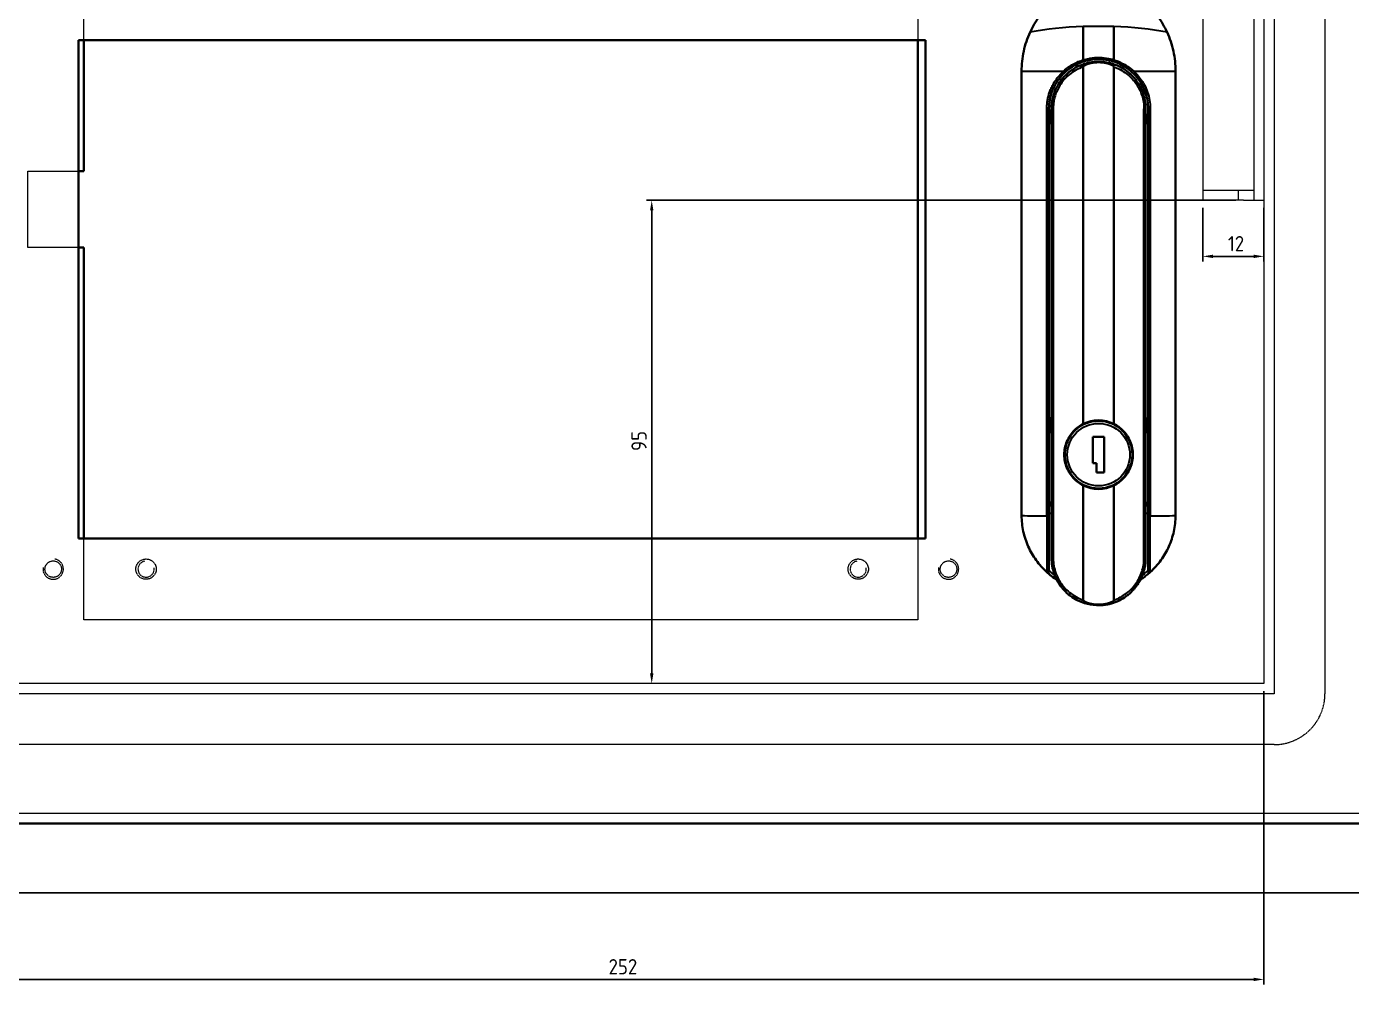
# Model space of a CAD drawing. Header units: millimetres. Extents: x 0 to 3567, y 0 to 2523.
# Drawn here: x 469 to 1250, y 1544 to 2109 of the extents above; entities that cross this region are included whole.
import ezdxf

# ---------------------------------------------------------------- set-up
doc = ezdxf.new("R2010")
doc.units = ezdxf.units.MM
doc.header["$LTSCALE"] = 3
doc.linetypes.add('DASHED', pattern=[0.2067, 0.1654, -0.0413])
for name, color, linetype, lineweight, true_color in [('가려진 것(ISO)', 2, 'DASHED', 18, 0xffff00), ('가시적인 것(ISO)', 3, 'Continuous', 40, 0x00ff00), ('가시적인 좁은 것(ISO)', 3, 'Continuous', 35, 0x00ff00), ('치수(ISO)', 2, 'Continuous', 25, 0xffff00)]:
    doc.layers.add(name, color=color, linetype=linetype, lineweight=lineweight, true_color=true_color)
doc.layers.add('끊기 선(JIS)', color=7, linetype='Continuous', lineweight=25)
doc.styles.add('치수 텍스트_PSTEK_POSCO', font='isocp.shx')
doc.dimstyles.new('치수_PSTEK_POSCO', dxfattribs={"dimscale": 3, "dimtxt": 3, "dimasz": 2, "dimexe": 1, "dimexo": 1.5, "dimgap": 1, "dimtad": 1, "dimrnd": 1e-08, "dimdsep": 46, "dimtxsty": '치수 텍스트_PSTEK_POSCO', "dimcen": 0.09, "dimdle": 10, "dimclrd": 7, "dimclre": 7, "dimclrt": 2, "dimadec": 1, "dimazin": 2, "dimtfac": 1, "dimtmove": 0, "dimatfit": 3, "dimfxl": 1, "dimtolj": 1, "dimlwd": -1, "dimlwe": -1, "dimarcsym": 0})

# ---------------------------------------------------------------- blocks, each defined once
blk = doc.blocks.new('*D42')
at = {"layer": 'Defpoints', "color": 0, "transparency": 16777216}
for p in [(442.69, 1721.41), (1198.69, 1721.41), (442.69, 1546.95)]:
    blk.add_point(p, dxfattribs=at)
at = {"layer": '치수(ISO)', "color": 7, "transparency": 16777216}
for p, q in [((442.69, 1716.91), (442.69, 1543.95)), ((1198.69, 1716.91), (1198.69, 1543.95)), ((1192.69, 1546.95), (448.69, 1546.95))]:
    blk.add_line(p, q, dxfattribs=at)
for points in [[(448.69, 1547.95), (448.69, 1545.95), (442.69, 1546.95)], [(1192.69, 1547.95), (1192.69, 1545.95), (1198.69, 1546.95)]]:
    blk.add_solid(points, dxfattribs=at)
at = {"layer": '치수(ISO)', "color": 2, "transparency": 16777216, "insert": (812.2, 1554.45), "char_height": 9, "attachment_point": 4, "style": '치수 텍스트_PSTEK_POSCO'}
blk.add_mtext('\\A1;252', dxfattribs=at)
blk = doc.blocks.new('*D46')
at = {"layer": 'Defpoints', "color": 0, "transparency": 16777216}
for p in [(837.66, 2006.41), (1186.69, 2006.41), (442.69, 1721.41)]:
    blk.add_point(p, dxfattribs=at)
at = {"layer": '치수(ISO)', "color": 7, "transparency": 16777216}
for p, q in [((1182.19, 2006.41), (834.66, 2006.41)), ((837.66, 1727.41), (837.66, 2000.41))]:
    blk.add_line(p, q, dxfattribs=at)
for points in [[(836.66, 2000.41), (838.66, 2000.41), (837.66, 2006.41)], [(836.66, 1727.41), (838.66, 1727.41), (837.66, 1721.41)]]:
    blk.add_solid(points, dxfattribs=at)
at = {"layer": '치수(ISO)', "color": 2, "transparency": 16777216, "insert": (830.16, 1858.59), "char_height": 9, "attachment_point": 4, "rotation": 90, "style": '치수 텍스트_PSTEK_POSCO'}
blk.add_mtext('\\A1;95', dxfattribs=at)
blk = doc.blocks.new('*D47')
at = {"layer": 'Defpoints', "color": 0, "transparency": 16777216}
for p in [(1162.69, 2006.41), (1198.69, 2006.41), (1198.69, 1973.36)]:
    blk.add_point(p, dxfattribs=at)
at = {"layer": '치수(ISO)', "color": 7, "transparency": 16777216}
for p, q in [((1162.69, 2001.91), (1162.69, 1970.36)), ((1198.69, 2001.91), (1198.69, 1970.36)), ((1168.69, 1973.36), (1192.69, 1973.36))]:
    blk.add_line(p, q, dxfattribs=at)
for points in [[(1168.69, 1974.36), (1168.69, 1972.36), (1162.69, 1973.36)], [(1192.69, 1974.36), (1192.69, 1972.36), (1198.69, 1973.36)]]:
    blk.add_solid(points, dxfattribs=at)
at = {"layer": '치수(ISO)', "color": 2, "transparency": 16777216, "insert": (1177.48, 1980.86), "char_height": 9, "attachment_point": 4, "style": '치수 텍스트_PSTEK_POSCO'}
blk.add_mtext('\\A1;12', dxfattribs=at)

msp = doc.modelspace()

# ---------------------------------------------------------------- linework, layer by layer
at = {"layer": '가려진 것(ISO)'}
for p, q in [((1204.6861, 2192.4146), (1204.6861, 1715.4146)), ((1234.6861, 2192.4146), (1234.6861, 1715.4146)), ((1162.6861, 2186.4146), (1162.6861, 2006.4146)), ((1192.6861, 2186.4146), (1192.6861, 2006.4146)), ((1198.6861, 2186.4146), (1198.6861, 1721.4146)), ((502.6861, 2100.9146), (502.6861, 2148.9146)), ((994.6861, 2148.9146), (994.6861, 2100.9146)), ((469.6861, 1978.5146), (469.6861, 2023.5146)), ((469.6861, 2023.5146), (499.6861, 2023.5146)), ((1162.6861, 2012.4146), (1183.6861, 2012.4146)), ((1183.6861, 2012.4146), (1192.6861, 2012.4146)), ((1183.6861, 2006.4146), (1183.6861, 2012.4146)), ((1186.6861, 2006.4146), (1162.6861, 2006.4146)), ((1186.6861, 2006.4146), (1198.6861, 2006.4146)), ((499.6861, 1978.5146), (469.6861, 1978.5146)), ((502.6861, 1758.9146), (502.6861, 1806.9146)), ((994.6861, 1806.9146), (994.6861, 1758.9146)), ((994.6861, 1758.9146), (502.6861, 1758.9146)), ((1198.6861, 1721.4146), (442.6861, 1721.4146)), ((1204.6861, 1715.4146), (436.6861, 1715.4146)), ((1204.6861, 1685.4146), (436.6861, 1685.4146)), ((361.6861, 1644.9146), (1279.6861, 1644.9146))]:
    msp.add_line(p, q, dxfattribs=at)
for centre, radius in [((484.6861, 1788.9146), 4.863), ((539.4361, 1788.9146), 6), ((959.4361, 1788.9146), 6), ((1012.6861, 1788.9146), 4.863)]:
    msp.add_circle(centre, radius, dxfattribs=at)
for centre, radius, start, end in [((484.6861, 1788.9146), 6, 170, 80), ((539.4361, 1788.9146), 4.746, 100, 10), ((959.4361, 1788.9146), 4.746, 100, 10), ((1012.6861, 1788.9146), 6, 170, 80), ((1204.6861, 1715.4146), 30, 270, 0)]:
    msp.add_arc(centre, radius, start, end, dxfattribs=at)
at = {"layer": '가시적인 것(ISO)'}
for p, q in [((1092.1861, 2089.2745), (1092.1861, 2108.9204)), ((1110.1861, 2089.2745), (1110.1861, 2108.9204)), ((499.6861, 1806.9146), (499.6861, 2100.9146)), ((499.6861, 2100.9146), (999.1861, 2100.9146)), ((502.6861, 2023.5146), (502.6861, 2100.9146)), ((994.6861, 2100.9146), (994.6861, 1806.9146)), ((999.1861, 2100.9146), (999.1861, 1806.9146)), ((1055.7737, 2082.5087), (1055.7737, 1820.447)), ((1092.1171, 2085.1134), (1092.1171, 1874.5203)), ((1110.255, 2085.113), (1110.2551, 1874.5203)), ((1146.5985, 2082.5087), (1146.5985, 1820.447)), ((1071.9361, 1820.4239), (1071.9361, 2060.4146)), ((1073.4361, 2060.4146), (1073.4361, 1795.3646)), ((1128.9361, 1795.3639), (1128.9361, 2060.415)), ((1130.4361, 2060.4146), (1130.4361, 1820.428)), ((499.6861, 2023.5146), (502.6861, 2023.5146)), ((502.6861, 1978.5146), (499.6861, 1978.5146)), ((502.6861, 1806.9146), (502.6861, 1978.5146)), ((1097.8861, 1866.9146), (1097.8861, 1851.3146)), ((1104.4861, 1866.9146), (1097.8861, 1866.9146)), ((1104.4861, 1845.9146), (1104.4861, 1866.9146)), ((1097.8861, 1851.3146), (1099.9861, 1851.3146)), ((1099.9861, 1851.3146), (1099.9861, 1845.9146)), ((1099.9861, 1845.9146), (1104.4861, 1845.9146)), ((1092.1171, 1838.3089), (1092.1167, 1770.6659)), ((1110.2551, 1838.3089), (1110.2549, 1770.6664)), ((1071.9361, 1820.4239), (1071.9361, 1788.8911)), ((1130.4361, 1788.8911), (1130.4361, 1820.428)), ((999.1861, 1806.9146), (499.6861, 1806.9146)), ((355.6861, 1638.9146), (1285.6861, 1638.9146))]:
    msp.add_line(p, q, dxfattribs=at)
msp.add_circle((1101.1861, 1856.4146), 19.95, dxfattribs=at)
for centre, radius, start, end in [((1101.1861, 1856.4146), 20.25, 63.3941671, 116.6058329), ((1073.4361, 1869.0448), 1.5, 158.6507804, 180), ((1101.1861, 1857.079), 31.7199, 151.0266079, 156.6742726), ((1101.1861, 1857.079), 31.7199, 23.3257274, 28.9733921), ((1128.9361, 1869.0448), 1.5, 0, 23.3257274), ((1101.1861, 1856.4146), 20.25, 243.3941671, 296.6058329), ((1073.4361, 1827.8114), 1.5, 180, 270), ((1128.9361, 1827.8114), 1.5, 270, 0)]:
    msp.add_arc(centre, radius, start, end, dxfattribs=at)
for centre, major_axis, ratio, start_param, end_param in [((1070.9867, 1788.9933), (-0.064, 1.9701), 0.48079044, 4.24002372, 4.64485713), ((1131.3834, 1788.9923), (0.0633, 1.9679), 0.48032831, 1.63765053, 2.04293207)]:
    msp.add_ellipse(centre, major_axis=major_axis, ratio=ratio, start_param=start_param, end_param=end_param, dxfattribs=at)
for points, knots in [([(1060.7955, 2105.6094), (1062.3058, 2108.8625), (1064.1069, 2111.9813), (1068.3039, 2117.804), (1070.6936, 2120.498), (1074.6999, 2124.0921), (1076.1031, 2125.2136), (1079.7702, 2127.7983), (1082.1064, 2129.1476), (1085.7838, 2130.8211), (1087.0338, 2131.3187), (1089.5812, 2132.1892), (1090.8762, 2132.5616), (1092.1861, 2132.8676)], [-1.4373876, -1.4373876, -1.4373876, -1.4373876, -1.07799796, -1.07799796, -0.71829101, -0.71829101, -0.53864198, -0.53864198, -0.26919777, -0.26919777, -0.13451784, -0.13451784, -0.000001, -0.000001, -0.000001, -0.000001]), ([(1110.1861, 2132.8676), (1111.496, 2132.5616), (1112.791, 2132.1892), (1115.3384, 2131.3187), (1116.5885, 2130.8211), (1120.2658, 2129.1476), (1122.6021, 2127.7983), (1126.269, 2125.2136), (1127.6723, 2124.0921), (1131.6786, 2120.4981), (1134.0682, 2117.804), (1138.2653, 2111.9813), (1140.0664, 2108.8625), (1141.5767, 2105.6094)], [-1.43451955, -1.43451955, -1.43451955, -1.43451955, -1.30026929, -1.30026929, -1.16585639, -1.16585639, -0.89694514, -0.89694514, -0.71765182, -0.71765182, -0.35866508, -0.35866508, -0.000001, -0.000001, -0.000001, -0.000001]), ([(1055.7737, 2082.5087), (1055.7737, 2086.4773), (1056.1917, 2090.4507), (1057.4476, 2096.2739), (1057.9709, 2098.1922), (1059.2268, 2101.9593), (1059.9596, 2103.8088), (1060.7955, 2105.6094)], [-0.794182825, -0.794182825, -0.794182825, -0.794182825, -0.397060479, -0.397060479, -0.1985164, -0.1985164, -0.000001, -0.000001, -0.000001, -0.000001]), ([(1141.5767, 2105.6094), (1142.4126, 2103.8088), (1143.1454, 2101.9593), (1144.4014, 2098.1922), (1144.9247, 2096.2739), (1146.1805, 2090.4507), (1146.5985, 2086.4773), (1146.5985, 2082.5087)], [-0.79365146, -0.79365146, -0.79365146, -0.79365146, -0.595268882, -0.595268882, -0.396857642, -0.396857642, -0.000001, -0.000001, -0.000001, -0.000001]), ([(1081.2833, 2081.8492), (1082.3452, 2082.8352), (1083.4809, 2083.7409), (1084.6554, 2084.5455), (1085.83, 2085.3501), (1087.0403, 2086.0576), (1088.3438, 2086.6946), (1089.6473, 2087.3316), (1091.0459, 2087.8933), (1092.5073, 2088.3474)], [0.000000002, 0.000000002, 0.000000002, 0.000000002, 0.333333333, 0.333333333, 0.333333333, 0.666666667, 0.666666667, 0.666666667, 1, 1, 1, 1]), ([(1092.1863, 2089.2745), (1092.2358, 2089.1227), (1092.2878, 2088.9531), (1092.3335, 2088.8115), (1092.3792, 2088.67), (1092.4194, 2088.5532), (1092.4497, 2088.4714), (1092.48, 2088.3896), (1092.4999, 2088.3449), (1092.5074, 2088.3473)], [0, 0, 0, 0, 0.333333333, 0.333333333, 0.333333333, 0.666666667, 0.666666667, 0.666666667, 0.999999999, 0.999999999, 0.999999999, 0.999999999]), ([(1104.0946, 2088.0118), (1104.0175, 2088.0199), (1103.9403, 2088.0277), (1103.863, 2088.0352), (1102.1926, 2088.1971), (1100.5041, 2088.2073), (1098.8256, 2088.064), (1097.7681, 2087.9737), (1096.7144, 2087.8226), (1095.6709, 2087.611)], [0.4186191542, 0.4186191542, 0.4186191542, 0.4186191542, 0.4210526316, 0.4210526316, 0.4210526316, 0.4736842105, 0.4736842105, 0.4736842105, 0.5068461747, 0.5068461747, 0.5068461747, 0.5068461747]), ([(1101.1897, 2089.6646), (1102.5534, 2089.6644), (1103.9698, 2089.5688), (1105.4223, 2089.3562), (1106.8748, 2089.1436), (1108.3634, 2088.8139), (1109.8649, 2088.3474)], [0.000000008, 0.000000008, 0.000000008, 0.000000008, 0.5, 0.5, 0.5, 1, 1, 1, 1]), ([(1109.8649, 2088.3473), (1109.8719, 2088.3451), (1109.8915, 2088.3899), (1109.9219, 2088.4716), (1109.9522, 2088.5534), (1109.9928, 2088.6701), (1110.0387, 2088.8115), (1110.0847, 2088.953), (1110.1366, 2089.1226), (1110.186, 2089.2745)], [0, 0, 0, 0, 0.33333333, 0.33333333, 0.33333333, 0.66666667, 0.66666667, 0.66666667, 1, 1, 1, 1]), ([(1109.8649, 2088.3474), (1111.1266, 2087.9554), (1112.4036, 2087.4642), (1113.6664, 2086.8684), (1114.9293, 2086.2726), (1116.1789, 2085.5744), (1117.4228, 2084.7443), (1118.6666, 2083.9142), (1119.9032, 2082.9501), (1121.0889, 2081.8492)], [0, 0, 0, 0, 0.333333333, 0.333333333, 0.333333333, 0.666666667, 0.666666667, 0.666666667, 0.999999984, 0.999999984, 0.999999984, 0.999999984]), ([(1071.9361, 2060.4146), (1071.9361, 2061.2496), (1071.972, 2062.0766), (1072.041, 2062.89), (1072.1101, 2063.7033), (1072.2121, 2064.503), (1072.3461, 2065.295), (1072.4802, 2066.0871), (1072.6471, 2066.8713), (1072.8385, 2067.6239), (1073.0299, 2068.3766), (1073.2443, 2069.0979), (1073.4899, 2069.8212), (1073.7356, 2070.5446), (1074.0125, 2071.2697), (1074.3385, 2072.0236), (1074.6645, 2072.7775), (1075.0404, 2073.5597), (1075.4744, 2074.3599), (1075.9084, 2075.1601), (1076.4003, 2075.9783), (1076.9617, 2076.8079), (1077.5232, 2077.6376), (1078.154, 2078.4787), (1078.8701, 2079.3238), (1079.5862, 2080.169), (1080.3879, 2081.0178), (1081.2833, 2081.8492)], [0, 0, 0, 0, 0.11111111, 0.11111111, 0.11111111, 0.22222222, 0.22222222, 0.22222222, 0.33333333, 0.33333333, 0.33333333, 0.44444444, 0.44444444, 0.44444444, 0.55555556, 0.55555556, 0.55555556, 0.66666667, 0.66666667, 0.66666667, 0.77777778, 0.77777778, 0.77777778, 0.88888889, 0.88888889, 0.88888889, 1, 1, 1, 1]), ([(1084.6278, 2082.6831), (1083.2749, 2081.677), (1082.0316, 2080.5565), (1080.944, 2079.3967), (1079.8439, 2078.2235), (1078.9006, 2077.0124), (1078.1027, 2075.8165), (1077.3635, 2074.7086), (1076.7478, 2073.6149), (1076.2291, 2072.5476)], [0.632184069, 0.632184069, 0.632184069, 0.632184069, 0.684210526, 0.684210526, 0.684210526, 0.736842105, 0.736842105, 0.736842105, 0.785600935, 0.785600935, 0.785600935, 0.785600935]), ([(1122.3146, 2078.4048), (1122.0952, 2078.6625), (1121.8713, 2078.916), (1121.6431, 2079.1649), (1120.472, 2080.4426), (1119.1888, 2081.6015), (1117.8213, 2082.6257), (1116.4539, 2083.6499), (1115.0024, 2084.5396), (1113.4911, 2085.2873), (1112.6849, 2085.6861), (1111.8617, 2086.0446), (1111.0244, 2086.3621)], [0.20027112, 0.20027112, 0.20027112, 0.20027112, 0.210526316, 0.210526316, 0.210526316, 0.263157895, 0.263157895, 0.263157895, 0.315789474, 0.315789474, 0.315789474, 0.343868541, 0.343868541, 0.343868541, 0.343868541]), ([(1121.0889, 2081.8492), (1122.4027, 2080.6292), (1123.556, 2079.3339), (1124.5601, 2077.9992), (1125.5642, 2076.6645), (1126.4187, 2075.2901), (1127.1335, 2073.9162), (1127.8484, 2072.5424), (1128.427, 2071.1707), (1128.9012, 2069.7655), (1129.3753, 2068.3603), (1129.7465, 2066.9225), (1130.0134, 2065.3696), (1130.2803, 2063.8167), (1130.4361, 2062.1477), (1130.4361, 2060.4146)], [0, 0, 0, 0, 0.2, 0.2, 0.2, 0.4, 0.4, 0.4, 0.6, 0.6, 0.6, 0.8, 0.8, 0.8, 1, 1, 1, 1]), ([(1075.4835, 2070.8763), (1075.2179, 2070.2238), (1074.9864, 2069.5836), (1074.7839, 2068.9577), (1074.4367, 2067.8846), (1074.1747, 2066.8536), (1073.9769, 2065.8663)], [0.8114150302, 0.8114150302, 0.8114150302, 0.8114150302, 0.8421052632, 0.8421052632, 0.8421052632, 0.8947233693, 0.8947233693, 0.8947233693, 0.8947233693]), ([(1127.2436, 2069.9577), (1127.1957, 2070.0884), (1127.1468, 2070.2189), (1127.0969, 2070.3491), (1126.48, 2071.9581), (1125.7054, 2073.5258), (1124.789, 2075.008), (1124.7779, 2075.0259), (1124.7669, 2075.0437), (1124.7558, 2075.0616)], [0.1010049834, 0.1010049834, 0.1010049834, 0.1010049834, 0.1052631579, 0.1052631579, 0.1052631579, 0.1578947368, 0.1578947368, 0.1578947368, 0.1585288644, 0.1585288644, 0.1585288644, 0.1585288644]), ([(1071.9361, 2060.4146), (1071.9361, 2058.9491), (1072.0531, 2057.3454), (1072.5657, 2054.1675), (1072.9611, 2052.5935), (1073.4361, 2051.168)], [0, 0, 0, 0, 0.150259873, 0.150259873, 0.300519745, 0.300519745, 0.300519745, 0.300519745]), ([(1128.9361, 2051.168), (1129.4111, 2052.5935), (1129.8065, 2054.1675), (1130.3191, 2057.3454), (1130.4361, 2058.9491), (1130.4361, 2060.4146)], [0.591638864, 0.591638864, 0.591638864, 0.591638864, 0.741898736, 0.741898736, 0.892158609, 0.892158609, 0.892158609, 0.892158609]), ([(1092.1171, 1838.3089), (1090.1356, 1839.3015), (1088.3409, 1840.622), (1085.076, 1843.8869), (1083.5197, 1846.1557), (1081.4495, 1851.1409), (1080.9361, 1853.8585), (1080.9361, 1856.4146), (1080.9361, 1858.9707), (1081.4495, 1861.6883), (1083.5197, 1866.6735), (1085.076, 1868.9423), (1088.3409, 1872.2072), (1090.1356, 1873.5277), (1092.1171, 1874.5203)], [-0.72151837, -0.72151837, -0.72151837, -0.72151837, -0.5112141, -0.5112141, -0.25560705, -0.25560705, 0, 0, 0, 0.25560705, 0.25560705, 0.5112141, 0.5112141, 0.72151837, 0.72151837, 0.72151837, 0.72151837]), ([(1110.2551, 1874.5203), (1112.2367, 1873.5277), (1114.0313, 1872.2072), (1117.2962, 1868.9423), (1118.8525, 1866.6735), (1120.9228, 1861.6883), (1121.4361, 1858.9707), (1121.4361, 1853.8585), (1120.9228, 1851.1409), (1118.8525, 1846.1557), (1117.2962, 1843.8869), (1114.0313, 1840.622), (1112.2367, 1839.3015), (1110.2551, 1838.3089)], [1.32315626, 1.32315626, 1.32315626, 1.32315626, 1.53346053, 1.53346053, 1.78906758, 1.78906758, 2.04467463, 2.04467463, 2.30028168, 2.30028168, 2.55588873, 2.55588873, 2.766193, 2.766193, 2.766193, 2.766193]), ([(1070.6712, 1787.1759), (1068.353, 1789.2772), (1066.2574, 1791.6133), (1062.5805, 1796.6797), (1061.0095, 1799.3956), (1058.4516, 1805.1081), (1057.4724, 1808.0873), (1056.4756, 1812.6708), (1056.2225, 1814.2147), (1055.8772, 1817.3219), (1055.785, 1818.8845), (1055.7737, 1820.447)], [-1.25220925, -1.25220925, -1.25220925, -1.25220925, -0.93896824, -0.93896824, -0.62576145, -0.62576145, -0.3126285, -0.3126285, -0.1562493, -0.1562493, -0.000001, -0.000001, -0.000001, -0.000001]), ([(1146.5985, 1820.447), (1146.5873, 1818.8842), (1146.4949, 1817.3213), (1146.1496, 1814.2135), (1145.8964, 1812.6692), (1144.8992, 1808.0849), (1143.9196, 1805.1052), (1141.3612, 1799.3928), (1139.7904, 1796.6776), (1136.114, 1791.6124), (1134.0187, 1789.2768), (1131.701, 1787.1759)], [-1.25078986, -1.25078986, -1.25078986, -1.25078986, -1.09468686, -1.09468686, -0.93845387, -0.93845387, -0.62561404, -0.62561404, -0.31282474, -0.31282474, -0.00000088, -0.00000088, -0.00000088, -0.00000088]), ([(1079.396, 1778.1817), (1077.5155, 1780.5664), (1076.0062, 1783.3061), (1073.9749, 1789.1088), (1073.4362, 1792.2592), (1073.4361, 1795.3646)], [0, 0, 0, 0, 0.307930439, 0.307930439, 0.618472801, 0.618472801, 0.618472801, 0.618472801]), ([(1128.4749, 1790.3268), (1128.4758, 1790.3313), (1128.4766, 1790.3358), (1128.4774, 1790.3403), (1128.5505, 1790.7372), (1128.615, 1791.136), (1128.6708, 1791.5364), (1128.8469, 1792.8013), (1128.9359, 1794.0819), (1128.936, 1795.3639)], [0.9410152222, 0.9410152222, 0.9410152222, 0.9410152222, 0.9411764706, 0.9411764706, 0.9411764706, 0.9553207522, 0.9553207522, 0.9553207522, 1, 1, 1, 1]), ([(1071.933, 1786.0739), (1071.9224, 1786.0829), (1071.8846, 1786.1146), (1071.79, 1786.1947), (1071.7526, 1786.2265), (1071.6469, 1786.3165), (1071.5722, 1786.3805), (1071.3684, 1786.5565), (1071.2277, 1786.6792), (1070.9384, 1786.9352), (1070.7988, 1787.0603), (1070.6712, 1787.1759)], [-0.0707812005, -0.0707812005, -0.0707812005, -0.0707812005, -0.0554619635, -0.0554619635, -0.0476429769, -0.0476429769, -0.0354768856, -0.0354768856, -0.0172173939, -0.0172173939, -0.0000010422, -0.0000010422, -0.0000010422, -0.0000010422]), ([(1071.933, 1786.0739), (1071.9274, 1786.0786), (1071.9151, 1786.0977), (1071.884, 1786.1571), (1071.8642, 1786.2005), (1071.8032, 1786.3555), (1071.7575, 1786.5021), (1071.6982, 1786.8461), (1071.6772, 1787.0893), (1071.7469, 1787.6457), (1071.8087, 1787.8846), (1071.8594, 1788.1244)], [0.000001, 0.000001, 0.000001, 0.000001, 0.0081161226, 0.0081161226, 0.0172801377, 0.0172801377, 0.0368124179, 0.0368124179, 0.0561770731, 0.0561770731, 0.0720283438, 0.0720283438, 0.0720283438, 0.0720283438]), ([(1071.933, 1786.0739), (1072.9531, 1785.2157), (1074.4563, 1784.0599), (1076.0277, 1783.0014), (1076.4989, 1782.6965)], [0, 0, 0, 0, 0.176054506, 0.250168, 0.250168, 0.250168, 0.250168]), ([(1124.7736, 1780.7464), (1124.8153, 1780.8136), (1124.8566, 1780.881), (1124.8976, 1780.9485), (1125.0845, 1781.2558), (1125.265, 1781.5661), (1125.4391, 1781.8792), (1126.091, 1783.0518), (1126.6533, 1784.2633), (1127.1247, 1785.503), (1127.1642, 1785.6069), (1127.203, 1785.7109), (1127.2412, 1785.8151)], [0.8208071741, 0.8208071741, 0.8208071741, 0.8208071741, 0.8235294118, 0.8235294118, 0.8235294118, 0.8359271989, 0.8359271989, 0.8359271989, 0.8823529412, 0.8823529412, 0.8823529412, 0.8862409018, 0.8862409018, 0.8862409018, 0.8862409018]), ([(1125.8771, 1782.699), (1126.3415, 1782.9996), (1126.8004, 1783.3087), (1127.2536, 1783.626), (1128.0189, 1784.162), (1128.7677, 1784.7215), (1129.4985, 1785.3037), (1129.8155, 1785.5562), (1130.1291, 1785.813), (1130.4392, 1786.074)], [0.750032047, 0.750032047, 0.750032047, 0.750032047, 0.823088642, 0.823088642, 0.823088642, 0.946474871, 0.946474871, 0.946474871, 1, 1, 1, 1]), ([(1130.5129, 1788.1243), (1130.5635, 1787.8848), (1130.6252, 1787.646), (1130.695, 1787.0899), (1130.6741, 1786.8467), (1130.6148, 1786.5025), (1130.569, 1786.3557), (1130.5081, 1786.2006), (1130.4883, 1786.1572), (1130.4571, 1786.0977), (1130.4448, 1786.0787), (1130.4392, 1786.074)], [0.000001, 0.000001, 0.000001, 0.000001, 0.024489744, 0.024489744, 0.054427799, 0.054427799, 0.084635184, 0.084635184, 0.09880659, 0.09880659, 0.111353737, 0.111353737, 0.111353737, 0.111353737]), ([(1130.4392, 1786.0739), (1130.4499, 1786.0829), (1130.4876, 1786.1146), (1130.5822, 1786.1947), (1130.6196, 1786.2265), (1130.7253, 1786.3165), (1130.8, 1786.3805), (1131.0038, 1786.5565), (1131.1445, 1786.6792), (1131.4339, 1786.9352), (1131.5734, 1787.0603), (1131.701, 1787.1759)], [0.0000018341, 0.0000018341, 0.0000018341, 0.0000018341, 0.015415401, 0.015415401, 0.0232826604, 0.0232826604, 0.0355238411, 0.0355238411, 0.0538959094, 0.0538959094, 0.0712183108, 0.0712183108, 0.0712183108, 0.0712183108]), ([(1079.3961, 1778.1818), (1079.7858, 1777.6876), (1080.1915, 1777.2075), (1080.6118, 1776.7431), (1080.6807, 1776.667), (1080.7499, 1776.5913), (1080.8196, 1776.5161), (1081.908, 1775.34), (1083.0908, 1774.2664), (1084.3507, 1773.3049), (1084.4516, 1773.2278), (1084.5531, 1773.1515), (1084.655, 1773.0759), (1085.9067, 1772.1476), (1087.2318, 1771.3279), (1088.6207, 1770.6225), (1088.7563, 1770.5536), (1088.8924, 1770.4859), (1089.0292, 1770.4192), (1090.2943, 1769.8027), (1091.61, 1769.281), (1092.9603, 1768.8618)], [0.213703646, 0.213703646, 0.213703646, 0.213703646, 0.235294118, 0.235294118, 0.235294118, 0.238831697, 0.238831697, 0.238831697, 0.294117647, 0.294117647, 0.294117647, 0.298547694, 0.298547694, 0.298547694, 0.352941176, 0.352941176, 0.352941176, 0.358250276, 0.358250276, 0.358250276, 0.407358339, 0.407358339, 0.407358339, 0.407358339]), ([(1117.452, 1772.8817), (1117.6213, 1773.0042), (1117.7892, 1773.1286), (1117.9556, 1773.2548), (1118.2087, 1773.4467), (1118.4583, 1773.6428), (1118.7042, 1773.843), (1119.8223, 1774.7531), (1120.8645, 1775.7469), (1121.8177, 1776.8067), (1122.0044, 1777.0142), (1122.1877, 1777.2242), (1122.3675, 1777.4366)], [0.6989085306, 0.6989085306, 0.6989085306, 0.6989085306, 0.7058823529, 0.7058823529, 0.7058823529, 0.7164877504, 0.7164877504, 0.7164877504, 0.7647058824, 0.7647058824, 0.7647058824, 0.774148097, 0.774148097, 0.774148097, 0.774148097]), ([(1099.902, 1767.6444), (1101.0781, 1767.5899), (1102.2612, 1767.6102), (1103.4433, 1767.7066), (1103.6754, 1767.7255), (1103.9075, 1767.7474), (1104.1395, 1767.7722), (1105.6211, 1767.9308), (1107.0979, 1768.21), (1108.551, 1768.6098), (1108.6139, 1768.6271), (1108.6767, 1768.6447), (1108.7395, 1768.6624)], [0.488862795, 0.488862795, 0.488862795, 0.488862795, 0.529411765, 0.529411765, 0.529411765, 0.537376172, 0.537376172, 0.537376172, 0.588235294, 0.588235294, 0.588235294, 0.590436205, 0.590436205, 0.590436205, 0.590436205])]:
    msp.add_open_spline(points, degree=3, knots=knots, dxfattribs=at)
for points in [[(1093.7814, 2087.1584), (1092.2247, 2086.7274), (1090.6997, 2086.1588), (1089.2267, 2085.4553)], [(1110.255, 2085.113), (1110.255, 2085.1613), (1110.223, 2085.2527), (1110.134, 2085.3793), (1110.0256, 2085.494), (1109.8992, 2085.6061), (1109.7561, 2085.7171), (1109.5949, 2085.8295), (1109.4141, 2085.9442), (1109.2126, 2086.0618), (1108.99, 2086.1817), (1108.7482, 2086.3023), (1108.488, 2086.423), (1108.2032, 2086.5458), (1107.8947, 2086.669), (1107.5619, 2086.7921), (1107.2042, 2086.914), (1106.8213, 2087.0336), (1106.413, 2087.1499), (1105.9788, 2087.2616), (1105.5186, 2087.3675), (1105.0325, 2087.466), (1104.5206, 2087.5557), (1103.9834, 2087.635), (1103.4216, 2087.7023), (1102.8335, 2087.7563), (1102.2254, 2087.7947), (1101.6021, 2087.816), (1100.9693, 2087.8191), (1100.3324, 2087.8033), (1099.697, 2087.7685), (1099.0687, 2087.7151), (1098.4528, 2087.644), (1097.8548, 2087.5566), (1097.2798, 2087.4549), (1096.7327, 2087.3413), (1096.2181, 2087.2184), (1095.741, 2087.0897), (1095.3035, 2086.9581), (1094.903, 2086.8252), (1094.5378, 2086.6926), (1094.2058, 2086.5613), (1093.9044, 2086.4323), (1093.6328, 2086.3067), (1093.3834, 2086.1823), (1093.1561, 2086.0597), (1092.9525, 2085.9406), (1092.7715, 2085.8252), (1092.6114, 2085.7132), (1092.47, 2085.603), (1092.3455, 2085.4922), (1092.2384, 2085.3788), (1092.1503, 2085.253), (1092.1171, 2085.1611), (1092.1171, 2085.1134)], [(1092.5073, 2088.3474), (1093.7646, 2088.738), (1096.4787, 2089.3955), (1099.5678, 2089.6648), (1101.1897, 2089.6646)], [(1093.7814, 2087.1584), (1094.405, 2087.3311), (1095.0357, 2087.4822), (1095.6709, 2087.611)], [(1104.0946, 2088.0117), (1106.4611, 2087.7625), (1108.8116, 2087.2012), (1111.0244, 2086.362)], [(1084.6278, 2082.6831), (1086.0611, 2083.7489), (1087.6076, 2084.6819), (1089.2267, 2085.4552)], [(1075.4836, 2070.8761), (1075.7138, 2071.4417), (1075.9626, 2071.9995), (1076.2291, 2072.5476)], [(1122.3146, 2078.4048), (1123.2084, 2077.3552), (1124.0264, 2076.2351), (1124.7558, 2075.0616)], [(1073.5585, 2063.0178), (1073.4731, 2062.1122), (1073.4361, 2061.2412), (1073.4361, 2060.4146)], [(1073.5585, 2063.0178), (1073.6486, 2063.974), (1073.7885, 2064.9263), (1073.9769, 2065.8663)], [(1127.2435, 2069.9577), (1127.7825, 2068.4863), (1128.199, 2066.9593), (1128.4825, 2065.4111)], [(1128.9361, 2060.415), (1128.9361, 2062.0758), (1128.7865, 2063.7508), (1128.4826, 2065.4111)], [(1072.0587, 1869.6387), (1072.0519, 1869.6229), (1072.0453, 1869.6069), (1072.039, 1869.5909)], [(1072.0587, 1869.6387), (1072.0587, 1869.6387), (1072.0587, 1869.6387), (1072.0587, 1869.6387)], [(1128.4749, 1790.3268), (1128.1912, 1788.7906), (1127.7765, 1787.2754), (1127.2412, 1785.8151)], [(1078.4477, 1781.5039), (1078.4479, 1781.5038), (1078.4481, 1781.5037), (1078.4483, 1781.5036)], [(1124.7736, 1780.7464), (1124.0541, 1779.5855), (1123.2479, 1778.4768), (1122.3675, 1777.4366)], [(1123.911, 1781.4961), (1123.9111, 1781.4961), (1123.9111, 1781.4962), (1123.9112, 1781.4962)], [(1110.2549, 1770.6664), (1110.2549, 1770.6177), (1110.2225, 1770.5266), (1110.135, 1770.4015), (1110.0286, 1770.2884), (1109.9039, 1770.1772), (1109.7611, 1770.0658), (1109.5979, 1769.9517), (1109.4124, 1769.8338), (1109.203, 1769.7118), (1108.9715, 1769.5877), (1108.7158, 1769.461), (1108.4318, 1769.3309), (1108.1213, 1769.1995), (1107.7853, 1769.0684), (1107.425, 1768.9391), (1107.0417, 1768.8131), (1106.6368, 1768.6917), (1106.2117, 1768.5762), (1105.768, 1768.4677), (1105.3072, 1768.3675), (1104.831, 1768.2765), (1104.3414, 1768.1957), (1103.8402, 1768.1259), (1103.3295, 1768.0678), (1102.8113, 1768.0218), (1102.2879, 1767.9884), (1101.7615, 1767.9679), (1101.2349, 1767.9602), (1100.7082, 1767.9654), (1100.18, 1767.9836), (1099.6538, 1768.0148), (1099.1317, 1768.0588), (1098.6161, 1768.1154), (1098.1093, 1768.184), (1097.6134, 1768.2639), (1097.1306, 1768.3543), (1096.6628, 1768.4543), (1096.2119, 1768.563), (1095.7797, 1768.679), (1095.3678, 1768.8013), (1094.9778, 1768.9285), (1094.6113, 1769.0591), (1094.2695, 1769.1918), (1093.954, 1769.3248), (1093.6657, 1769.4565), (1093.4065, 1769.5847), (1093.1727, 1769.7099), (1092.9616, 1769.8328), (1092.775, 1769.9513), (1092.6112, 1770.0659), (1092.4682, 1770.1774), (1092.3435, 1770.2887), (1092.2372, 1770.4017), (1092.1499, 1770.5271), (1092.1167, 1770.6186), (1092.1167, 1770.6659)], [(1099.902, 1767.6444), (1097.5519, 1767.7531), (1095.1975, 1768.1673), (1092.9603, 1768.8618)], [(1117.452, 1772.8817), (1114.8492, 1770.9987), (1111.8587, 1769.5445), (1108.7395, 1768.6624)]]:
    msp.add_open_spline(points, degree=3, dxfattribs=at)
at = {"layer": '가시적인 좁은 것(ISO)'}
for p, q in [((1110.1861, 2108.9204), (1092.1861, 2108.9204)), ((1055.7737, 2082.5087), (1080.4227, 2082.5087)), ((1121.9495, 2082.5087), (1146.5985, 2082.5087)), ((1070.6712, 1820.4239), (1070.6712, 2060.4146)), ((1071.9361, 2060.4146), (1070.6712, 2060.4146)), ((1073.4361, 2060.4146), (1074.4106, 2060.4146)), ((1074.4106, 2060.4146), (1074.4106, 1795.3646)), ((1127.9618, 1795.366), (1127.9664, 2060.4139)), ((1130.4361, 2060.4146), (1131.701, 2060.4146)), ((1131.701, 2060.4146), (1131.701, 1820.4239)), ((1073.4361, 1877.9455), (1071.9361, 1877.9455)), ((1128.9361, 1877.9455), (1130.4361, 1877.9455)), ((1070.6712, 1820.4239), (1070.6712, 1787.1759)), ((1071.9361, 1820.4239), (1070.6712, 1820.4239)), ((1131.701, 1787.1759), (1131.701, 1820.4239)), ((1073.4361, 1795.3646), (1074.4106, 1795.3646))]:
    msp.add_line(p, q, dxfattribs=at)
msp.add_circle((1101.1861, 1856.4146), 18.45, dxfattribs=at)
for centre, start, end in [((1073.4361, 1827.8114), 255.5224878, 270), ((1128.9361, 1827.8114), 270, 284.4775122)]:
    msp.add_arc(centre, 6, start, end, dxfattribs=at)
for centre, major_axis, ratio, start_param, end_param in [((1101.1861, 2086.8575), (-75.27, 0), 0.29523422, 4.83224529, 5.2788024), ((1101.1861, 2086.8575), (-75.27, 0), 0.29523422, 4.14597556, 4.59253267), ((1101.1898, 2090.5646), (-0.0001, -0.9), 0.00001122, 4.62129794, 6.28318665), ((1080.6709, 2082.5087), (0.6124, -0.6595), 0.20580467, 4.52356865, 6.28318531), ((1121.7013, 2082.5087), (-0.6124, -0.6595), 0.20580467, 0, 1.75961662), ((1074.9364, 1829.3116), (3.0003, 1.5001), 0.00001, 2.09444396, 3.14156079), ((1127.436, 1829.3115), (3.0001, -1.5001), 0.00001, 5.23573785, 6.28274414), ((1101.1861, 1820.6343), (-75.2699, -0.015), 0.00297093, 0.92312773, 1.15337229), ((1131.3361, 1820.428), (-0.9, 0), 0.00509327, 6.28318334, 8.27140391), ((1101.1861, 1820.6343), (-75.2699, 0.015), 0.00297093, 1.98822037, 2.21846494)]:
    msp.add_ellipse(centre, major_axis=major_axis, ratio=ratio, start_param=start_param, end_param=end_param, dxfattribs=at)
for points, knots in [([(1080.4227, 2082.5087), (1081.5411, 2083.545), (1082.7271, 2084.4845), (1083.9547, 2085.3255), (1084.1598, 2085.466), (1084.3661, 2085.6037), (1084.5739, 2085.7387), (1085.6093, 2086.4115), (1086.6791, 2087.0188), (1087.8158, 2087.5669), (1088.2651, 2087.7835), (1088.7248, 2087.991), (1089.1945, 2088.1889), (1090.1516, 2088.5921), (1091.1502, 2088.9552), (1092.1862, 2089.2745)], [0.000000002, 0.000000002, 0.000000002, 0.000000002, 0.333333333, 0.333333333, 0.333333333, 0.389038849, 0.389038849, 0.389038849, 0.666666667, 0.666666667, 0.666666667, 0.776400558, 0.776400558, 0.776400558, 0.999996954, 0.999996954, 0.999996954, 0.999996954]), ([(1092.1862, 2089.2745), (1093.2466, 2089.6095), (1094.3625, 2089.8895), (1095.5422, 2090.1112), (1095.823, 2090.164), (1096.1075, 2090.2135), (1096.3957, 2090.2595), (1097.8944, 2090.4988), (1099.4941, 2090.6466), (1101.1898, 2090.6465)], [0, 0, 0, 0, 0.40386338, 0.40386338, 0.40386338, 0.5, 0.5, 0.5, 1, 1, 1, 1]), ([(1101.1898, 2090.6465), (1102.6169, 2090.6463), (1104.0787, 2090.5406), (1105.5794, 2090.3214), (1105.7027, 2090.3034), (1105.8263, 2090.2846), (1105.9502, 2090.265), (1107.3331, 2090.0463), (1108.7484, 2089.7287), (1110.186, 2089.2745)], [0.000000008, 0.000000008, 0.000000008, 0.000000008, 0.5, 0.5, 0.5, 0.541100474, 0.541100474, 0.541100474, 0.999998195, 0.999998195, 0.999998195, 0.999998195]), ([(1110.186, 2089.2745), (1111.0319, 2089.0139), (1111.8769, 2088.7181), (1112.719, 2088.3798), (1113.2059, 2088.1841), (1113.6918, 2087.9742), (1114.176, 2087.7487), (1115.2551, 2087.246), (1116.3259, 2086.6655), (1117.391, 2085.9976), (1117.6301, 2085.8477), (1117.8688, 2085.6934), (1118.1072, 2085.5345), (1119.4081, 2084.6678), (1120.7005, 2083.6661), (1121.9495, 2082.5087)], [0, 0, 0, 0, 0.211194987, 0.211194987, 0.211194987, 0.333333333, 0.333333333, 0.333333333, 0.605566963, 0.605566963, 0.605566963, 0.666666667, 0.666666667, 0.666666667, 0.999999987, 0.999999987, 0.999999987, 0.999999987]), ([(1070.6712, 2060.4146), (1070.6712, 2061.2772), (1070.7088, 2062.1283), (1070.7807, 2062.9662), (1070.8526, 2063.804), (1070.9588, 2064.6287), (1071.099, 2065.4452), (1071.2392, 2066.2617), (1071.4135, 2067.0699), (1071.6126, 2067.8458), (1071.8118, 2068.6216), (1072.0359, 2069.3651), (1072.2923, 2070.1107), (1072.5486, 2070.8562), (1072.8372, 2071.6038), (1073.1775, 2072.3808), (1073.5178, 2073.1578), (1073.9099, 2073.9642), (1074.3625, 2074.789), (1074.8152, 2075.6138), (1075.3283, 2076.457), (1075.9142, 2077.3124), (1076.5001, 2078.1677), (1077.1587, 2079.0353), (1077.9051, 2079.9057), (1078.6516, 2080.776), (1079.4858, 2081.6492), (1080.4227, 2082.5087)], [0, 0, 0, 0, 0.11111111, 0.11111111, 0.11111111, 0.22222222, 0.22222222, 0.22222222, 0.33333333, 0.33333333, 0.33333333, 0.44444444, 0.44444444, 0.44444444, 0.55555556, 0.55555556, 0.55555556, 0.66666667, 0.66666667, 0.66666667, 0.77777778, 0.77777778, 0.77777778, 0.88888889, 0.88888889, 0.88888889, 1, 1, 1, 1]), ([(1092.1171, 2085.1134), (1090.6184, 2084.5845), (1089.1991, 2083.9396), (1087.8365, 2083.1693), (1086.4739, 2082.3989), (1085.1683, 2081.5032), (1083.9815, 2080.5285), (1082.7948, 2079.5538), (1081.7266, 2078.5), (1080.7953, 2077.4275), (1079.8639, 2076.3549), (1079.0693, 2075.2637), (1078.3947, 2074.1915), (1077.7201, 2073.1194), (1077.1656, 2072.0663), (1076.7035, 2071.043), (1076.2414, 2070.0196), (1075.8718, 2069.0259), (1075.5742, 2068.0689), (1075.2765, 2067.1118), (1075.0509, 2066.1914), (1074.8799, 2065.3081), (1074.709, 2064.4248), (1074.5926, 2063.5787), (1074.518, 2062.7638), (1074.4434, 2061.9489), (1074.4106, 2061.1652), (1074.4106, 2060.4146)], [0, 0, 0, 0, 0.11111111, 0.11111111, 0.11111111, 0.22222222, 0.22222222, 0.22222222, 0.33333333, 0.33333333, 0.33333333, 0.44444444, 0.44444444, 0.44444444, 0.55555556, 0.55555556, 0.55555556, 0.66666667, 0.66666667, 0.66666667, 0.77777778, 0.77777778, 0.77777778, 0.88888889, 0.88888889, 0.88888889, 1, 1, 1, 1]), ([(1110.255, 2085.113), (1111.5469, 2084.6449), (1112.7936, 2084.1047), (1113.9933, 2083.467), (1115.1931, 2082.8293), (1116.346, 2082.0939), (1117.4345, 2081.2788), (1118.523, 2080.4636), (1119.5471, 2079.5686), (1120.4944, 2078.6009), (1121.4417, 2077.6331), (1122.3122, 2076.5927), (1123.0962, 2075.4938), (1123.8803, 2074.3949), (1124.5779, 2073.2376), (1125.1846, 2072.0368), (1125.7913, 2070.836), (1126.3071, 2069.5917), (1126.7204, 2068.3142), (1127.1338, 2067.0367), (1127.4449, 2065.7259), (1127.6502, 2064.4065), (1127.8555, 2063.087), (1127.955, 2061.7589), (1127.9663, 2060.4139)], [0, 0, 0, 0, 0.125, 0.125, 0.125, 0.25, 0.25, 0.25, 0.375, 0.375, 0.375, 0.5, 0.5, 0.5, 0.625, 0.625, 0.625, 0.75, 0.75, 0.75, 0.875, 0.875, 0.875, 1, 1, 1, 1]), ([(1121.9495, 2082.5087), (1123.3302, 2081.242), (1124.5263, 2079.9138), (1125.5709, 2078.5403), (1126.6155, 2077.1667), (1127.5084, 2075.7478), (1128.2556, 2074.3316), (1129.0028, 2072.9155), (1129.6044, 2071.5021), (1130.0996, 2070.0532), (1130.5948, 2068.6043), (1130.9834, 2067.1197), (1131.26, 2065.522), (1131.5365, 2063.9243), (1131.7009, 2062.2134), (1131.701, 2060.4146)], [0, 0, 0, 0, 0.2, 0.2, 0.2, 0.4, 0.4, 0.4, 0.6, 0.6, 0.6, 0.8, 0.8, 0.8, 1, 1, 1, 1]), ([(1127.9664, 2060.4139), (1128.1554, 2060.4141), (1128.3261, 2060.4142), (1128.4713, 2060.4144), (1128.6165, 2060.4145), (1128.7351, 2060.4148), (1128.8148, 2060.4148), (1128.8944, 2060.4149), (1128.9359, 2060.4148), (1128.936, 2060.415)], [0.000000025, 0.000000025, 0.000000025, 0.000000025, 0.333333333, 0.333333333, 0.333333333, 0.666666667, 0.666666667, 0.666666667, 1, 1, 1, 1]), ([(1072.0587, 1869.6387), (1072.0587, 1869.6387), (1072.0629, 1869.6701), (1072.0725, 1869.7358), (1072.082, 1869.8015), (1072.0961, 1869.902), (1072.1142, 1870.0286), (1072.1322, 1870.1553), (1072.1545, 1870.3079), (1072.18, 1870.4807), (1072.2055, 1870.6535), (1072.2342, 1870.8465), (1072.2659, 1871.0558), (1072.2976, 1871.2651), (1072.3323, 1871.4908), (1072.3699, 1871.7317), (1072.4075, 1871.9726), (1072.4481, 1872.2288), (1072.492, 1872.5014), (1072.5359, 1872.7741), (1072.5831, 1873.0632), (1072.6339, 1873.3698), (1072.6848, 1873.6765), (1072.7393, 1874.0006), (1072.7977, 1874.3429), (1072.8561, 1874.6851), (1072.9185, 1875.0454), (1072.9849, 1875.4247), (1073.0513, 1875.804), (1073.1219, 1876.2024), (1073.1971, 1876.6222), (1073.2722, 1877.042), (1073.352, 1877.4834), (1073.4361, 1877.9455)], [0.000052641, 0.000052641, 0.000052641, 0.000052641, 0.090909091, 0.090909091, 0.090909091, 0.181818182, 0.181818182, 0.181818182, 0.272727273, 0.272727273, 0.272727273, 0.363636364, 0.363636364, 0.363636364, 0.454545455, 0.454545455, 0.454545455, 0.545454545, 0.545454545, 0.545454545, 0.636363636, 0.636363636, 0.636363636, 0.727272727, 0.727272727, 0.727272727, 0.818181818, 0.818181818, 0.818181818, 0.909090909, 0.909090909, 0.909090909, 0.999999997, 0.999999997, 0.999999997, 0.999999997]), ([(1128.9361, 1877.9455), (1128.9943, 1877.6261), (1129.05, 1877.3184), (1129.1031, 1877.0236), (1129.1561, 1876.7288), (1129.2066, 1876.4469), (1129.255, 1876.1744), (1129.3034, 1875.902), (1129.3498, 1875.6391), (1129.394, 1875.3865), (1129.4382, 1875.134), (1129.4802, 1874.8917), (1129.5199, 1874.6615), (1129.5595, 1874.4312), (1129.5967, 1874.2131), (1129.6316, 1874.0067), (1129.6665, 1873.8004), (1129.6991, 1873.6059), (1129.7296, 1873.4219), (1129.7602, 1873.238), (1129.7888, 1873.0645), (1129.8156, 1872.9003), (1129.8424, 1872.7361), (1129.8674, 1872.5813), (1129.891, 1872.4348), (1129.9145, 1872.2883), (1129.9365, 1872.1503), (1129.9571, 1872.0196), (1129.9777, 1871.889), (1129.997, 1871.7658), (1130.0152, 1871.6491), (1130.0333, 1871.5324), (1130.0503, 1871.4223), (1130.0663, 1871.3181), (1130.0823, 1871.214), (1130.0972, 1871.1158), (1130.1112, 1871.0232), (1130.1253, 1870.9305), (1130.1383, 1870.8435), (1130.1505, 1870.762), (1130.1627, 1870.6805), (1130.174, 1870.6044), (1130.1844, 1870.5339), (1130.1948, 1870.4634), (1130.2043, 1870.3984), (1130.2132, 1870.3377), (1130.2221, 1870.2771), (1130.2303, 1870.2207), (1130.2381, 1870.1668), (1130.2459, 1870.1128), (1130.2533, 1870.0613), (1130.2603, 1870.0126), (1130.2673, 1869.9639), (1130.2739, 1869.9181), (1130.2799, 1869.8757), (1130.286, 1869.8334), (1130.2915, 1869.7945), (1130.2963, 1869.7603), (1130.3012, 1869.726), (1130.3054, 1869.6964), (1130.3085, 1869.6745), (1130.3115, 1869.6527), (1130.3135, 1869.6387), (1130.3135, 1869.6387)], [0, 0, 0, 0, 0.04761905, 0.04761905, 0.04761905, 0.0952381, 0.0952381, 0.0952381, 0.14285714, 0.14285714, 0.14285714, 0.19047619, 0.19047619, 0.19047619, 0.23809524, 0.23809524, 0.23809524, 0.28571429, 0.28571429, 0.28571429, 0.33333333, 0.33333333, 0.33333333, 0.38095238, 0.38095238, 0.38095238, 0.42857143, 0.42857143, 0.42857143, 0.47619048, 0.47619048, 0.47619048, 0.52380952, 0.52380952, 0.52380952, 0.57142857, 0.57142857, 0.57142857, 0.61904762, 0.61904762, 0.61904762, 0.66666667, 0.66666667, 0.66666667, 0.71428571, 0.71428571, 0.71428571, 0.76190476, 0.76190476, 0.76190476, 0.80952381, 0.80952381, 0.80952381, 0.85714286, 0.85714286, 0.85714286, 0.9047619, 0.9047619, 0.9047619, 0.95238095, 0.95238095, 0.95238095, 1, 1, 1, 1]), ([(1073.4361, 1870.6526), (1073.3668, 1870.5837), (1073.3006, 1870.5172), (1073.2374, 1870.4531), (1073.1541, 1870.3688), (1073.0759, 1870.2885), (1073.0025, 1870.2124), (1072.929, 1870.1363), (1072.8603, 1870.0643), (1072.7959, 1869.9962), (1072.7315, 1869.9281), (1072.6714, 1869.8639), (1072.615, 1869.8031), (1072.5585, 1869.7423), (1072.5058, 1869.685), (1072.4563, 1869.6308), (1072.4068, 1869.5766), (1072.3605, 1869.5255), (1072.3173, 1869.4774), (1072.2741, 1869.4294), (1072.234, 1869.3845), (1072.197, 1869.3429), (1072.1601, 1869.3013), (1072.1264, 1869.2632), (1072.0963, 1869.2288), (1072.0662, 1869.1945), (1072.0395, 1869.164), (1072.0165, 1869.1375), (1071.9934, 1869.1111), (1071.9739, 1869.0886), (1071.9595, 1869.072), (1071.9451, 1869.0554), (1071.9361, 1869.0447), (1071.9361, 1869.0448)], [0.282730684, 0.282730684, 0.282730684, 0.282730684, 0.333333333, 0.333333333, 0.333333333, 0.4, 0.4, 0.4, 0.466666667, 0.466666667, 0.466666667, 0.533333333, 0.533333333, 0.533333333, 0.6, 0.6, 0.6, 0.666666667, 0.666666667, 0.666666667, 0.733333333, 0.733333333, 0.733333333, 0.8, 0.8, 0.8, 0.866666667, 0.866666667, 0.866666667, 0.933333333, 0.933333333, 0.933333333, 1, 1, 1, 1]), ([(1130.4361, 1869.0448), (1130.4361, 1869.0448), (1130.4323, 1869.0492), (1130.4253, 1869.0573), (1130.4183, 1869.0655), (1130.408, 1869.0773), (1130.3947, 1869.0927), (1130.3813, 1869.1082), (1130.3649, 1869.1272), (1130.3454, 1869.1494), (1130.326, 1869.1717), (1130.3037, 1869.1972), (1130.2777, 1869.2268), (1130.2518, 1869.2564), (1130.2221, 1869.29), (1130.1879, 1869.3286), (1130.1536, 1869.3672), (1130.1148, 1869.4108), (1130.0708, 1869.4598), (1130.0268, 1869.5088), (1129.9777, 1869.5631), (1129.9235, 1869.6225), (1129.8693, 1869.6818), (1129.8102, 1869.7462), (1129.7461, 1869.8151), (1129.6821, 1869.884), (1129.6132, 1869.9574), (1129.5389, 1870.0357), (1129.4645, 1870.1141), (1129.3848, 1870.1972), (1129.2988, 1870.2857), (1129.2128, 1870.3742), (1129.1206, 1870.468), (1129.0213, 1870.5676), (1128.9934, 1870.5954), (1128.9651, 1870.6238), (1128.9361, 1870.6526)], [0, 0, 0, 0, 0.066666667, 0.066666667, 0.066666667, 0.133333333, 0.133333333, 0.133333333, 0.2, 0.2, 0.2, 0.266666667, 0.266666667, 0.266666667, 0.333333333, 0.333333333, 0.333333333, 0.4, 0.4, 0.4, 0.466666667, 0.466666667, 0.466666667, 0.533333333, 0.533333333, 0.533333333, 0.6, 0.6, 0.6, 0.666666667, 0.666666667, 0.666666667, 0.733333333, 0.733333333, 0.733333333, 0.752012087, 0.752012087, 0.752012087, 0.752012087]), ([(1074.4106, 1795.3646), (1074.4106, 1793.852), (1074.5417, 1792.3544), (1074.8076, 1790.861), (1075.0736, 1789.3676), (1075.4744, 1787.8783), (1076.0108, 1786.4259), (1076.5472, 1784.9735), (1077.2192, 1783.558), (1078.0138, 1782.2125), (1078.8085, 1780.8671), (1079.7258, 1779.5918), (1080.7423, 1778.413), (1081.7589, 1777.2341), (1082.8747, 1776.1519), (1084.0724, 1775.1763), (1085.27, 1774.2008), (1086.5495, 1773.3321), (1087.892, 1772.5787), (1089.2346, 1771.8253), (1090.6401, 1771.1872), (1092.1167, 1770.6659)], [0, 0, 0, 0, 0.14285714, 0.14285714, 0.14285714, 0.28571429, 0.28571429, 0.28571429, 0.42857143, 0.42857143, 0.42857143, 0.57142857, 0.57142857, 0.57142857, 0.71428571, 0.71428571, 0.71428571, 0.85714286, 0.85714286, 0.85714286, 1, 1, 1, 1]), ([(1127.9618, 1795.366), (1128.151, 1795.3657), (1128.3258, 1795.3654), (1128.4719, 1795.3651), (1128.6181, 1795.3647), (1128.7356, 1795.3643), (1128.8151, 1795.3641), (1128.8946, 1795.364), (1128.9361, 1795.3642), (1128.9361, 1795.3639)], [0, 0, 0, 0, 0.33333333, 0.33333333, 0.33333333, 0.66666667, 0.66666667, 0.66666667, 1, 1, 1, 1]), ([(1071.8594, 1788.1244), (1072.2271, 1787.7947), (1072.6136, 1787.4595), (1073.0201, 1787.1199), (1073.2415, 1786.9351), (1073.4688, 1786.7489), (1073.7023, 1786.5617), (1074.1595, 1786.1952), (1074.6403, 1785.8247), (1075.1464, 1785.4523), (1075.2022, 1785.4113), (1075.2582, 1785.3703), (1075.3146, 1785.3293)], [0, 0, 0, 0, 0.080930676, 0.080930676, 0.080930676, 0.125, 0.125, 0.125, 0.211297535, 0.211297535, 0.211297535, 0.22080193, 0.22080193, 0.22080193, 0.22080193]), ([(1127.0578, 1785.3287), (1127.5611, 1785.6953), (1128.0633, 1786.0776), (1128.564, 1786.4766), (1129.2167, 1786.9967), (1129.8668, 1787.5452), (1130.5129, 1788.1243)], [0.838602304, 0.838602304, 0.838602304, 0.838602304, 0.908671017, 0.908671017, 0.908671017, 1, 1, 1, 1])]:
    msp.add_open_spline(points, degree=3, knots=knots, dxfattribs=at)
for points in [[(1110.2549, 1770.6664), (1111.5442, 1771.1262), (1114.0217, 1772.2058), (1117.4426, 1774.3822), (1120.487, 1777.0235), (1123.0907, 1780.1008), (1125.2027, 1783.5513), (1126.7727, 1787.2982), (1127.7476, 1791.2714), (1127.9694, 1793.9855), (1127.9618, 1795.366)], [(1076.9589, 1784.1879), (1076.9592, 1784.1877), (1076.9594, 1784.1875), (1076.9597, 1784.1873)], [(1125.399, 1784.1784), (1125.399, 1784.1784), (1125.3991, 1784.1784), (1125.3991, 1784.1785)]]:
    msp.add_open_spline(points, degree=3, dxfattribs=at)
at = {"layer": '끊기 선(JIS)'}
msp.add_line((1319.3175, 1598.0342), (310.6278, 1598.0342), dxfattribs=at)

# ---------------------------------------------------------------- dimensions: what is measured, and where the dimension line sits
at = {"layer": '치수(ISO)', "color": 7}
for base, p1, p2, angle, override, picture, middle in [((837.6554, 2006.4146), (442.6861, 1721.4146), (1186.6861, 2006.4146), 90, {"dimdec": 2, "dimlfac": 0.333333, "dimse1": 1, "dimtp": 0, "dimtm": 0, "dimtdec": 2, "dimtofl": 0, "dimatfit": 1}, '*D46', (837.6554, 1863.9146)), ((1198.6861, 1973.3589), (1162.6861, 2006.4146), (1198.6861, 2006.4146), 180, {"dimdec": 2, "dimlfac": 0.333333, "dimtp": 0, "dimtm": 0, "dimtdec": 2, "dimtofl": 0, "dimatfit": 1}, '*D47', (1181.8036, 1973.3589))]:
    dim = msp.add_linear_dim(base=base, p1=p1, p2=p2, angle=angle, dimstyle='치수_PSTEK_POSCO', override=override, dxfattribs=at)
    dim.commit()
    dim.dimension.update_dxf_attribs({"geometry": picture, "text_midpoint": middle, "dimtype": 160})
dim = msp.add_linear_dim(base=(442.6861, 1546.9526), p1=(1198.6861, 1721.4146), p2=(442.6861, 1721.4146), dimstyle='치수_PSTEK_POSCO', override={"dimdec": 2, "dimlfac": 0.333333, "dimtp": 0, "dimtm": 0, "dimtdec": 2, "dimtofl": 0, "dimatfit": 1}, dxfattribs=at)
dim.commit()
dim.dimension.update_dxf_attribs({"geometry": '*D42', "text_midpoint": (820.6861, 1546.9526), "dimtype": 160})

doc.saveas('drawing.dxf')
